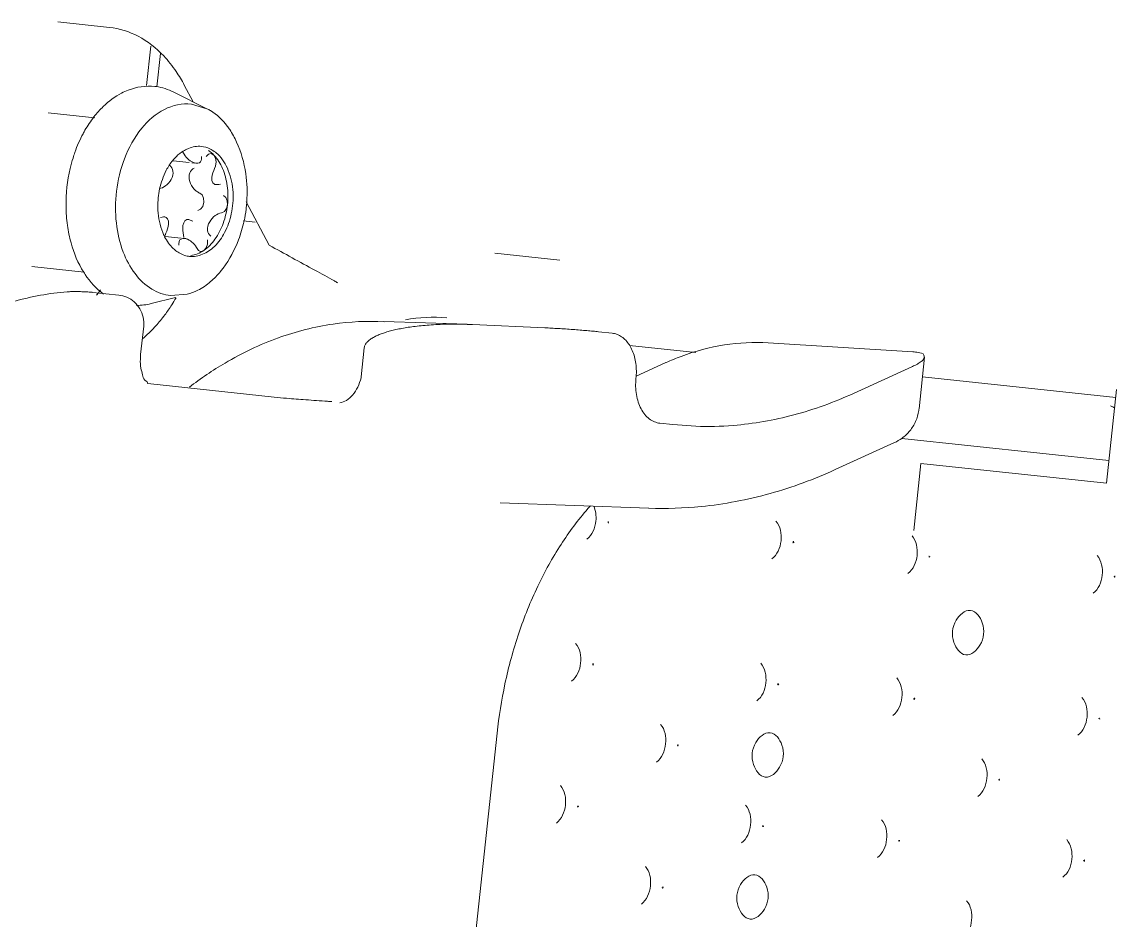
# Model space of a CAD drawing. Header units: millimetres. Extents: x 8265 to 78888, y 1905 to 34251.
# Drawn here: x 38899.163 to 38903.053, y 24322.338 to 24325.533 of the extents above; entities that cross this region are included whole.
import ezdxf

# ---------------------------------------------------------------- set-up
doc = ezdxf.new("R2010")
doc.units = ezdxf.units.MM
doc.layers.add('495_IMPIANTI_001-AM_0', color=6, linetype='Continuous', lineweight=0)

# ---------------------------------------------------------------- blocks, each defined once
blk = doc.blocks.new('gruppo elettrogeno')
at = {"layer": '495_IMPIANTI_001-AM_0'}
for p, q in [((74.6367, -326.6578), (74.6367, -325.6362)), ((73.991, -326.1748), (73.991, -326.1746)), ((73.9948, -326.1745), (73.9948, -326.1746)), ((72.5115, -326.4288), (72.5115, -326.4286)), ((73.1736, -326.4283), (73.1736, -326.4282)), ((73.1736, -326.4288), (73.1736, -326.4286)), ((73.1741, -326.4269), (73.1742, -326.4269)), ((73.177, -326.4302), (73.1769, -326.4303)), ((73.1771, -326.4297), (73.1771, -326.4298)), ((73.66, -326.4288), (73.66, -326.4286)), ((73.6623, -326.4312), (73.6622, -326.4312)), ((74.3221, -326.4288), (74.3221, -326.4286)), ((74.3244, -326.4312), (74.3243, -326.4312)), ((72.8425, -326.6828), (72.8425, -326.6826)), ((72.8448, -326.6852), (72.8448, -326.6852)), ((73.991, -326.6828), (73.991, -326.6826)), ((73.9942, -326.6809), (73.9942, -326.681)), ((73.9948, -326.6825), (73.9948, -326.6826)), ((72.5115, -326.9368), (72.5115, -326.9366)), ((72.5138, -326.9392), (72.5137, -326.9392)), ((73.1736, -326.9368), (73.1736, -326.9366)), ((73.1771, -326.9377), (73.1771, -326.9378)), ((73.66, -326.9368), (73.66, -326.9366)), ((74.3221, -326.9368), (74.3221, -326.9366)), ((74.3252, -326.9349), (74.3253, -326.935)), ((72.5115, -327.4448), (72.5115, -327.4446)), ((72.5149, -327.4462), (72.5148, -327.4463)), ((72.515, -327.4437), (72.5151, -327.4438)), ((73.1736, -327.4448), (73.1736, -327.4446)), ((73.66, -327.4448), (73.66, -327.4446)), ((73.6611, -327.4425), (73.6612, -327.4424)), ((74.3221, -327.4448), (74.3221, -327.4446)), ((74.7135, -327.4728), (74.1851, -327.5103)), ((74.1853, -327.5103), (74.1865, -327.5102)), ((73.2407, -327.7718), (73.2407, -327.5318)), ((73.3416, -327.8353), (73.5411, -327.7171)), ((72.5771, -327.7718), (73.2407, -327.7718)), ((72.5771, -328.1068), (72.5771, -327.7718)), ((75.5526, -327.7615), (76.0037, -327.7615)), ((74.051, -327.8179), (74.1321, -327.815)), ((74.1321, -327.815), (74.1789, -327.815)), ((73.3179, -327.8528), (72.5771, -327.8528)), ((75.2523, -327.8621), (75.2521, -327.8656)), ((75.2521, -327.8656), (75.2521, -327.9704)), ((76.0402, -327.8616), (76.0402, -327.9632)), ((73.2681, -328.1493), (73.2681, -327.9643)), ((74.18, -328.0317), (74.2806, -327.9721)), ((73.5056, -327.9936), (73.3075, -328.1109)), ((74.8971, -328.0919), (75.1931, -328.0698)), ((75.939, -328.0768), (76.022, -328.0457)), ((76.1402, -328.0632), (76.2325, -328.0632)), ((76.3234, -328.0555), (76.3232, -328.0556)), ((72.5771, -328.0788), (73.2681, -328.0788)), ((74.0788, -328.0788), (74.3152, -328.0788)), ((74.6216, -328.1089), (74.8782, -328.0932)), ((74.8782, -328.0932), (74.8975, -328.0918)), ((75.8983, -328.0921), (75.9558, -328.0813)), ((73.8261, -328.1402), (73.3111, -328.1633)), ((74.4304, -328.1154), (74.3813, -328.1154)), ((76.4588, -328.1318), (76.2715, -328.1318)), ((75.8672, -328.2492), (75.8754, -328.2517)), ((75.8754, -328.2517), (75.8837, -328.2609)), ((75.6269, -328.2967), (75.7248, -328.4417)), ((75.9316, -328.2887), (75.923, -328.2887)), ((75.9978, -328.2887), (75.9408, -328.2887)), ((74.5943, -328.3543), (74.8265, -328.3543)), ((75.6855, -328.3734), (75.7288, -328.3734)), ((75.8743, -328.4239), (75.8767, -328.4383)), ((75.8461, -328.5712), (75.8473, -328.5558)), ((75.9316, -328.5592), (75.923, -328.5592)), ((75.9985, -328.5592), (75.9408, -328.5592)), ((75.8672, -328.5987), (75.8565, -328.5944)), ((75.876, -328.5958), (75.8672, -328.5987)), ((75.8837, -328.5869), (75.876, -328.5958)), ((75.9682, -328.5936), (75.9623, -328.5869)), ((76.4588, -328.6818), (76.2915, -328.6818)), ((75.899, -328.7561), (76.022, -328.8022)), ((75.9558, -328.7666), (75.8991, -328.7561)), ((75.9502, -328.7753), (75.9879, -328.831)), ((76.0842, -328.815), (76.0842, -328.9339)), ((76.121, -328.9565), (76.121, -328.815)), ((76.2745, -329.0068), (76.4588, -329.0068))]:
    blk.add_line(p, q, dxfattribs=at)
for points in [[(73.9905, -326.1742), (73.9905, -326.1743), (73.9905, -326.1743)], [(73.9905, -326.1752), (73.9905, -326.1753), (73.9906, -326.1754)], [(73.9909, -326.1732), (73.9909, -326.1733), (73.9908, -326.1734)], [(73.9909, -326.1762), (73.9909, -326.1763)], [(73.9911, -326.1742), (73.9911, -326.1743)], [(73.9911, -326.1752), (73.9911, -326.1753), (73.9911, -326.1754)], [(73.9914, -326.1732), (73.9914, -326.1733), (73.9914, -326.1733)], [(73.9914, -326.1762), (73.9914, -326.1763), (73.9915, -326.1764)], [(73.9919, -326.1726), (73.9918, -326.1727), (73.9918, -326.1727)], [(73.9918, -326.1768), (73.9919, -326.1769), (73.992, -326.1769)], [(73.9926, -326.1722), (73.9926, -326.1723), (73.9925, -326.1723)], [(73.9926, -326.1772), (73.9926, -326.1773), (73.9927, -326.1773)], [(73.993, -326.1722), (73.9929, -326.1722), (73.9928, -326.1722)], [(73.9928, -326.173), (73.9929, -326.173)], [(73.9929, -326.1765), (73.9928, -326.1765)], [(73.9929, -326.1773), (73.993, -326.1773), (73.993, -326.1773)], [(73.9932, -326.1723), (73.9931, -326.1722), (73.993, -326.1722)], [(73.993, -326.1732), (73.9931, -326.1733), (73.9931, -326.1734)], [(73.9931, -326.1762), (73.993, -326.1763)], [(73.9931, -326.1773), (73.9932, -326.1772), (73.9933, -326.1772)], [(73.9934, -326.1742), (73.9934, -326.1743), (73.9934, -326.1743)], [(73.9934, -326.1752), (73.9934, -326.1753), (73.9934, -326.1754)], [(73.9939, -326.1726), (73.9939, -326.1726), (73.9938, -326.1725)], [(73.9939, -326.1769), (73.9939, -326.1769), (73.994, -326.1768)], [(73.9944, -326.1733), (73.9944, -326.1732), (73.9943, -326.1731)], [(73.9944, -326.1763), (73.9944, -326.1762), (73.9945, -326.1761)], [(73.9947, -326.1743), (73.9947, -326.1742), (73.9947, -326.1741)], [(73.9947, -326.1753), (73.9947, -326.1752)], [(72.5114, -326.4272), (72.5113, -326.4273)], [(72.5113, -326.4302), (72.5114, -326.4303), (72.5114, -326.4303)], [(72.5115, -326.4282), (72.5115, -326.4283)], [(72.5115, -326.4292), (72.5115, -326.4293), (72.5116, -326.4294)], [(72.5119, -326.4267), (72.5119, -326.4267), (72.5118, -326.4268)], [(72.5119, -326.4272), (72.5119, -326.4273), (72.5118, -326.4273)], [(72.5119, -326.4302), (72.5119, -326.4303), (72.512, -326.4304)], [(72.5119, -326.4308), (72.5119, -326.4308)], [(72.5129, -326.4263), (72.5129, -326.4263), (72.5128, -326.4263)], [(72.5129, -326.4312), (72.513, -326.4312), (72.513, -326.4312), (72.5131, -326.4313), (72.5132, -326.4313)], [(72.5136, -326.4263), (72.5136, -326.4262), (72.5135, -326.4262)], [(72.5135, -326.4272), (72.5135, -326.4273), (72.5136, -326.4274)], [(72.5135, -326.4302), (72.5135, -326.4303)], [(72.514, -326.4264), (72.5139, -326.4263), (72.5138, -326.4263)], [(72.5138, -326.4282), (72.5139, -326.4283), (72.5139, -326.4283), (72.5139, -326.4284), (72.5139, -326.4285)], [(72.5139, -326.4292), (72.5138, -326.4293), (72.5138, -326.4294)], [(72.5139, -326.4312), (72.514, -326.4311), (72.514, -326.4311)], [(72.5149, -326.4274), (72.5149, -326.4273), (72.5148, -326.4272), (72.5148, -326.4271)], [(72.5148, -326.4303), (72.5149, -326.4302), (72.5149, -326.4301), (72.515, -326.43)], [(72.5152, -326.4283), (72.5152, -326.4282), (72.5151, -326.4281)], [(72.5152, -326.4287), (72.5152, -326.4286)], [(72.5152, -326.4293), (72.5152, -326.4292)], [(73.1734, -326.4272), (73.1734, -326.4273)], [(73.1734, -326.4302), (73.1734, -326.4303), (73.1735, -326.4303)], [(73.1736, -326.4292), (73.1736, -326.4293), (73.1736, -326.4294)], [(73.1739, -326.4268), (73.1738, -326.4268), (73.1738, -326.4268)], [(73.174, -326.4272), (73.1739, -326.4273), (73.1739, -326.4273), (73.1738, -326.4274), (73.1738, -326.4275)], [(73.1738, -326.4301), (73.1739, -326.4302), (73.1739, -326.4302), (73.174, -326.4303), (73.174, -326.4304)], [(73.1738, -326.4307), (73.1739, -326.4307)], [(73.1749, -326.4263), (73.1749, -326.4263)], [(73.1749, -326.4312), (73.175, -326.4312), (73.175, -326.4312)], [(73.1751, -326.4312), (73.1752, -326.4313), (73.1753, -326.4313)], [(73.1757, -326.4263), (73.1756, -326.4262), (73.1756, -326.4262)], [(73.1756, -326.4272), (73.1756, -326.4273), (73.1756, -326.4274)], [(73.1756, -326.4302), (73.1756, -326.4303)], [(73.176, -326.4263), (73.1759, -326.4263), (73.1758, -326.4263)], [(73.1759, -326.4295), (73.1759, -326.4296), (73.1758, -326.4297)], [(73.1759, -326.4279), (73.1759, -326.428), (73.1759, -326.4281)], [(73.1759, -326.4282), (73.1759, -326.4283), (73.176, -326.4283)], [(73.1759, -326.4292), (73.1759, -326.4293), (73.1759, -326.4294)], [(73.1759, -326.4312), (73.176, -326.4312), (73.176, -326.4311)], [(73.177, -326.4273), (73.1769, -326.4272), (73.1769, -326.4271), (73.1768, -326.427)], [(73.1769, -326.4304), (73.1769, -326.4303)], [(73.1773, -326.4283), (73.1772, -326.4282), (73.1772, -326.4281)], [(73.1772, -326.4293), (73.1773, -326.4292)], [(73.1773, -326.4287), (73.1773, -326.4286)], [(73.6595, -326.4282), (73.6595, -326.4283), (73.6595, -326.4283)], [(73.6595, -326.4292), (73.6595, -326.4293), (73.6595, -326.4294)], [(73.6599, -326.4272), (73.6599, -326.4272), (73.6598, -326.4273), (73.6598, -326.4274)], [(73.6598, -326.4302), (73.6599, -326.4303), (73.6599, -326.4303)], [(73.66, -326.4282), (73.66, -326.4283)], [(73.66, -326.4292), (73.66, -326.4293), (73.6601, -326.4294)], [(73.6604, -326.4272), (73.6604, -326.4273), (73.6603, -326.4273)], [(73.6604, -326.4302), (73.6604, -326.4303), (73.6605, -326.4304)], [(73.6609, -326.4266), (73.6609, -326.4266), (73.6608, -326.4267)], [(73.6609, -326.4309), (73.6609, -326.4309), (73.661, -326.431)], [(73.6616, -326.4262), (73.6615, -326.4263), (73.6615, -326.4263)], [(73.6615, -326.4312), (73.6616, -326.4313), (73.6617, -326.4313)], [(73.6619, -326.4262), (73.6618, -326.4262), (73.6618, -326.4262)], [(73.6618, -326.427), (73.6619, -326.4271)], [(73.6619, -326.4304), (73.6618, -326.4305)], [(73.6618, -326.4313), (73.6619, -326.4313), (73.662, -326.4313)], [(73.6622, -326.4263), (73.6621, -326.4262), (73.662, -326.4262)], [(73.662, -326.4272), (73.662, -326.4273), (73.6621, -326.4274)], [(73.662, -326.4302), (73.662, -326.4303)], [(73.6621, -326.4313), (73.6622, -326.4312)], [(73.6624, -326.4292), (73.6624, -326.4293), (73.6623, -326.4294)], [(73.6624, -326.4282), (73.6624, -326.4283), (73.6624, -326.4283)], [(73.6629, -326.4267), (73.6629, -326.4266), (73.6628, -326.4266)], [(73.6629, -326.4309), (73.6629, -326.4308), (73.663, -326.4307)], [(73.6634, -326.4273), (73.6633, -326.4272), (73.6633, -326.4271)], [(73.6633, -326.4303), (73.6634, -326.4302), (73.6634, -326.4301)], [(73.6637, -326.4283), (73.6637, -326.4282), (73.6637, -326.4281)], [(73.6637, -326.4287), (73.6637, -326.4286)], [(73.6637, -326.4293), (73.6637, -326.4292)], [(74.3216, -326.4282), (74.3216, -326.4283), (74.3216, -326.4283)], [(74.3216, -326.4292), (74.3216, -326.4293), (74.3216, -326.4294)], [(74.3219, -326.4273), (74.3219, -326.4274), (74.3218, -326.4274)], [(74.3219, -326.4301), (74.3219, -326.4302)], [(74.3221, -326.4282), (74.3221, -326.4283)], [(74.3221, -326.4292), (74.3221, -326.4293), (74.3221, -326.4294)], [(74.3225, -326.4272), (74.3224, -326.4273), (74.3224, -326.4273)], [(74.3224, -326.4302), (74.3225, -326.4303), (74.3225, -326.4304)], [(74.323, -326.4266), (74.3229, -326.4267), (74.3228, -326.4267)], [(74.3228, -326.4308), (74.3229, -326.4308), (74.323, -326.4309)], [(74.3237, -326.4262), (74.3236, -326.4263), (74.3235, -326.4263)], [(74.3236, -326.4312), (74.3237, -326.4313), (74.3238, -326.4313)], [(74.3239, -326.4262), (74.3238, -326.4262), (74.3238, -326.4262)], [(74.3238, -326.4313), (74.3239, -326.4313), (74.324, -326.4313)], [(74.3239, -326.427), (74.3239, -326.427)], [(74.3239, -326.4305), (74.3239, -326.4305)], [(74.3242, -326.4263), (74.3242, -326.4262), (74.3241, -326.4262)], [(74.3241, -326.4272), (74.3241, -326.4273), (74.3241, -326.4274)], [(74.3241, -326.4302), (74.3241, -326.4303)], [(74.3242, -326.4313), (74.3242, -326.4312)], [(74.3244, -326.4282), (74.3244, -326.4283), (74.3245, -326.4283)], [(74.3244, -326.4292), (74.3244, -326.4293), (74.3244, -326.4294)], [(74.3249, -326.4266), (74.3248, -326.4265), (74.3248, -326.4265)], [(74.3248, -326.431), (74.3249, -326.4309), (74.325, -326.4309)], [(74.3255, -326.4273), (74.3254, -326.4272), (74.3254, -326.4271)], [(74.3254, -326.4303), (74.3255, -326.4302), (74.3255, -326.4301)], [(74.3258, -326.4283), (74.3257, -326.4282), (74.3257, -326.4281)], [(74.3258, -326.4287), (74.3258, -326.4286)], [(74.3258, -326.4293), (74.3258, -326.4292)], [(72.8424, -326.6812), (72.8424, -326.6813)], [(72.8424, -326.6842), (72.8424, -326.6843), (72.8425, -326.6843)], [(72.8426, -326.6822), (72.8426, -326.6823)], [(72.8426, -326.6832), (72.8426, -326.6833), (72.8426, -326.6834)], [(72.8429, -326.6807), (72.8429, -326.6808), (72.8428, -326.6808)], [(72.8429, -326.6812), (72.8429, -326.6813), (72.8428, -326.6813), (72.8428, -326.6814)], [(72.8428, -326.6842), (72.8429, -326.6842), (72.8429, -326.6843), (72.843, -326.6844)], [(72.8429, -326.6847), (72.8429, -326.6848)], [(72.8439, -326.6803), (72.8438, -326.6803), (72.8438, -326.6804)], [(72.8438, -326.6852), (72.8439, -326.6852)], [(72.8441, -326.6852), (72.8441, -326.6853), (72.8442, -326.6853)], [(72.8447, -326.6803), (72.8446, -326.6802), (72.8445, -326.6802)], [(72.8445, -326.6812), (72.8446, -326.6813), (72.8446, -326.6814)], [(72.8446, -326.6842), (72.8445, -326.6843)], [(72.8449, -326.6803), (72.8448, -326.6803), (72.8448, -326.6803)], [(72.8448, -326.6852), (72.8449, -326.6852), (72.845, -326.6851)], [(72.8449, -326.6821), (72.8449, -326.6822), (72.8449, -326.6823), (72.8449, -326.6823)], [(72.8449, -326.6832), (72.8449, -326.6833), (72.8449, -326.6834), (72.8449, -326.6835)], [(72.8459, -326.6813), (72.8459, -326.6812), (72.8458, -326.6811)], [(72.8459, -326.6843), (72.8459, -326.6842), (72.846, -326.6841)], [(72.8462, -326.6823), (72.8462, -326.6822), (72.8462, -326.6821)], [(72.8462, -326.6833), (72.8462, -326.6832)], [(72.8463, -326.6827), (72.8463, -326.6826)], [(73.9905, -326.6822), (73.9905, -326.6823), (73.9905, -326.6823)], [(73.9905, -326.6832), (73.9905, -326.6833), (73.9906, -326.6834)], [(73.9909, -326.6812), (73.9909, -326.6813), (73.9908, -326.6814)], [(73.9909, -326.6842), (73.9909, -326.6843)], [(73.9911, -326.6822), (73.9911, -326.6823)], [(73.9911, -326.6832), (73.9911, -326.6833), (73.9911, -326.6834)], [(73.9914, -326.6812), (73.9914, -326.6813), (73.9914, -326.6813)], [(73.9914, -326.6842), (73.9914, -326.6843), (73.9915, -326.6844)], [(73.9919, -326.6806), (73.9918, -326.6807), (73.9918, -326.6807)], [(73.9918, -326.6848), (73.9919, -326.6849), (73.992, -326.6849)], [(73.9926, -326.6802), (73.9926, -326.6803), (73.9925, -326.6803)], [(73.9926, -326.6852), (73.9926, -326.6853), (73.9927, -326.6853)], [(73.993, -326.6802), (73.9929, -326.6802), (73.9928, -326.6802)], [(73.9928, -326.681), (73.9929, -326.681)], [(73.9929, -326.6845), (73.9928, -326.6845)], [(73.9929, -326.6853), (73.993, -326.6853), (73.993, -326.6853)], [(73.9932, -326.6803), (73.9931, -326.6802), (73.993, -326.6802)], [(73.993, -326.6812), (73.9931, -326.6813), (73.9931, -326.6814)], [(73.9931, -326.6842), (73.993, -326.6843)], [(73.9931, -326.6853), (73.9932, -326.6852), (73.9933, -326.6852)], [(73.9934, -326.6822), (73.9934, -326.6823), (73.9934, -326.6823)], [(73.9934, -326.6832), (73.9934, -326.6833), (73.9934, -326.6834)], [(73.9939, -326.6806), (73.9939, -326.6806), (73.9938, -326.6805)], [(73.9939, -326.6849), (73.9939, -326.6849), (73.994, -326.6848)], [(73.9944, -326.6813), (73.9944, -326.6812)], [(73.9944, -326.6843), (73.9944, -326.6842), (73.9945, -326.6841)], [(73.9947, -326.6823), (73.9947, -326.6822), (73.9947, -326.6821)], [(73.9947, -326.6833), (73.9947, -326.6832)], [(72.5114, -326.9352), (72.5113, -326.9353)], [(72.5113, -326.9382), (72.5114, -326.9383), (72.5114, -326.9383)], [(72.5115, -326.9362), (72.5115, -326.9363)], [(72.5115, -326.9372), (72.5115, -326.9373), (72.5116, -326.9374)], [(72.5119, -326.9347), (72.5119, -326.9347), (72.5118, -326.9348)], [(72.5119, -326.9352), (72.5119, -326.9353), (72.5118, -326.9353)], [(72.5119, -326.9382), (72.5119, -326.9383), (72.512, -326.9384)], [(72.5119, -326.9388), (72.5119, -326.9388)], [(72.5129, -326.9343), (72.5129, -326.9343), (72.5128, -326.9343)], [(72.5129, -326.9392), (72.513, -326.9392)], [(72.513, -326.9392), (72.5131, -326.9393), (72.5132, -326.9393)], [(72.5136, -326.9343), (72.5136, -326.9342), (72.5135, -326.9342)], [(72.5135, -326.9352), (72.5135, -326.9353), (72.5136, -326.9354)], [(72.5135, -326.9382), (72.5135, -326.9383)], [(72.514, -326.9344), (72.5139, -326.9343), (72.5138, -326.9343)], [(72.5138, -326.9362), (72.5139, -326.9363), (72.5139, -326.9363), (72.5139, -326.9364), (72.5139, -326.9365)], [(72.5139, -326.9372), (72.5138, -326.9373), (72.5138, -326.9374)], [(72.5139, -326.9392), (72.514, -326.9391), (72.514, -326.9391)], [(72.5149, -326.9354), (72.5149, -326.9353), (72.5148, -326.9352), (72.5148, -326.9351)], [(72.5148, -326.9383), (72.5149, -326.9382), (72.5149, -326.9381), (72.515, -326.938)], [(72.5152, -326.9363), (72.5152, -326.9362), (72.5151, -326.9361)], [(72.5152, -326.9367), (72.5152, -326.9366)], [(72.5152, -326.9373), (72.5152, -326.9372)], [(73.1734, -326.9352), (73.1734, -326.9353)], [(73.1734, -326.9382), (73.1734, -326.9383), (73.1735, -326.9383)], [(73.1736, -326.9362), (73.1736, -326.9363)], [(73.1736, -326.9372), (73.1736, -326.9373), (73.1736, -326.9374)], [(73.1739, -326.9348), (73.1738, -326.9348), (73.1738, -326.9348)], [(73.174, -326.9352), (73.1739, -326.9353), (73.1739, -326.9353), (73.1738, -326.9354), (73.1738, -326.9355)], [(73.1738, -326.9381), (73.1739, -326.9382), (73.1739, -326.9382), (73.174, -326.9383), (73.174, -326.9384)], [(73.1738, -326.9387), (73.1739, -326.9387)], [(73.1749, -326.9343), (73.1749, -326.9343), (73.1748, -326.9344)], [(73.1749, -326.9392), (73.175, -326.9392), (73.175, -326.9392)], [(73.1751, -326.9392), (73.1752, -326.9393), (73.1753, -326.9393)], [(73.1757, -326.9343), (73.1756, -326.9342), (73.1756, -326.9342)], [(73.1756, -326.9352), (73.1756, -326.9353), (73.1756, -326.9354)], [(73.1756, -326.9382), (73.1756, -326.9383)], [(73.176, -326.9343), (73.1759, -326.9343), (73.1758, -326.9343)], [(73.1759, -326.9375), (73.1759, -326.9376), (73.1758, -326.9377)], [(73.1759, -326.9359), (73.1759, -326.936), (73.1759, -326.9361)], [(73.1759, -326.9362), (73.1759, -326.9363), (73.176, -326.9363)], [(73.1759, -326.9372), (73.1759, -326.9373), (73.1759, -326.9374)], [(73.1759, -326.9392), (73.176, -326.9392), (73.176, -326.9391)], [(73.177, -326.9353), (73.1769, -326.9352), (73.1769, -326.9351), (73.1768, -326.935)], [(73.1769, -326.9384), (73.1769, -326.9383), (73.177, -326.9382)], [(73.1773, -326.9363), (73.1772, -326.9362), (73.1772, -326.9361)], [(73.1772, -326.9373), (73.1773, -326.9372)], [(73.1773, -326.9367), (73.1773, -326.9366)], [(73.6595, -326.9362), (73.6595, -326.9363), (73.6595, -326.9363)], [(73.6595, -326.9372), (73.6595, -326.9373), (73.6595, -326.9374)], [(73.6599, -326.9352), (73.6599, -326.9352), (73.6598, -326.9353), (73.6598, -326.9354)], [(73.6598, -326.9382), (73.6599, -326.9383), (73.6599, -326.9383)], [(73.66, -326.9362), (73.66, -326.9363)], [(73.66, -326.9372), (73.66, -326.9373), (73.6601, -326.9374)], [(73.6604, -326.9352), (73.6604, -326.9353), (73.6603, -326.9353)], [(73.6604, -326.9382), (73.6604, -326.9383), (73.6605, -326.9384)], [(73.6609, -326.9346), (73.6609, -326.9346), (73.6608, -326.9347)], [(73.6609, -326.9389), (73.6609, -326.9389), (73.661, -326.939)], [(73.6616, -326.9342), (73.6615, -326.9343), (73.6615, -326.9343)], [(73.6615, -326.9392), (73.6616, -326.9393), (73.6617, -326.9393)], [(73.6619, -326.9342), (73.6618, -326.9342), (73.6618, -326.9342)], [(73.6618, -326.935), (73.6619, -326.9351)], [(73.6619, -326.9384), (73.6618, -326.9385)], [(73.6618, -326.9393), (73.6619, -326.9393), (73.662, -326.9393)], [(73.6622, -326.9343), (73.6621, -326.9342), (73.662, -326.9342)], [(73.662, -326.9352), (73.662, -326.9353), (73.6621, -326.9354)], [(73.662, -326.9382), (73.662, -326.9383)], [(73.6621, -326.9393), (73.6622, -326.9392), (73.6622, -326.9392)], [(73.6624, -326.9372), (73.6624, -326.9373), (73.6623, -326.9374)], [(73.6624, -326.9362), (73.6624, -326.9363), (73.6624, -326.9363)], [(73.6629, -326.9347), (73.6629, -326.9346), (73.6628, -326.9346)], [(73.6629, -326.9389), (73.6629, -326.9388), (73.663, -326.9387)], [(73.6634, -326.9353), (73.6633, -326.9352), (73.6633, -326.9351)], [(73.6633, -326.9383), (73.6634, -326.9382), (73.6634, -326.9381)], [(73.6637, -326.9363), (73.6637, -326.9362), (73.6637, -326.9361)], [(73.6637, -326.9367), (73.6637, -326.9366)], [(73.6637, -326.9373), (73.6637, -326.9372)], [(74.3216, -326.9362), (74.3216, -326.9363), (74.3216, -326.9363)], [(74.3216, -326.9372), (74.3216, -326.9373), (74.3216, -326.9374)], [(74.3219, -326.9353), (74.3219, -326.9354), (74.3218, -326.9354)], [(74.3219, -326.9381), (74.3219, -326.9382)], [(74.3221, -326.9362), (74.3221, -326.9363)], [(74.3221, -326.9372), (74.3221, -326.9373), (74.3221, -326.9374)], [(74.3225, -326.9352), (74.3224, -326.9353), (74.3224, -326.9353)], [(74.3224, -326.9382), (74.3225, -326.9383), (74.3225, -326.9384)], [(74.323, -326.9346), (74.3229, -326.9347), (74.3228, -326.9347)], [(74.3228, -326.9388), (74.3229, -326.9388), (74.323, -326.9389)], [(74.3237, -326.9342), (74.3236, -326.9343), (74.3235, -326.9343)], [(74.3236, -326.9392), (74.3237, -326.9393), (74.3238, -326.9393)], [(74.3239, -326.9342), (74.3238, -326.9342), (74.3238, -326.9342)], [(74.3238, -326.9393), (74.3239, -326.9393), (74.324, -326.9393)], [(74.3239, -326.935), (74.3239, -326.935)], [(74.3239, -326.9385), (74.3239, -326.9385)], [(74.3242, -326.9343), (74.3242, -326.9342), (74.3241, -326.9342)], [(74.3241, -326.9352), (74.3241, -326.9353), (74.3241, -326.9354)], [(74.3241, -326.9382), (74.3241, -326.9383)], [(74.3242, -326.9393), (74.3242, -326.9392), (74.3243, -326.9392)], [(74.3244, -326.9362), (74.3244, -326.9363), (74.3245, -326.9363)], [(74.3244, -326.9372), (74.3244, -326.9373), (74.3244, -326.9374)], [(74.3249, -326.9346), (74.3248, -326.9345), (74.3248, -326.9345)], [(74.3248, -326.939), (74.3249, -326.9389), (74.325, -326.9389)], [(74.3255, -326.9353), (74.3254, -326.9352)], [(74.3254, -326.9383), (74.3255, -326.9382), (74.3255, -326.9381)], [(74.3258, -326.9363), (74.3257, -326.9362), (74.3257, -326.9361)], [(74.3258, -326.9367), (74.3258, -326.9366)], [(74.3258, -326.9373), (74.3258, -326.9372)], [(72.5114, -327.4432), (72.5113, -327.4433)], [(72.5113, -327.4462), (72.5114, -327.4463), (72.5114, -327.4463)], [(72.5115, -327.4442), (72.5115, -327.4443)], [(72.5115, -327.4452), (72.5115, -327.4453), (72.5116, -327.4454)], [(72.5119, -327.4427), (72.5119, -327.4427), (72.5118, -327.4428)], [(72.5119, -327.4432), (72.5119, -327.4433), (72.5118, -327.4433)], [(72.5119, -327.4462), (72.5119, -327.4463), (72.512, -327.4464)], [(72.5119, -327.4468), (72.5119, -327.4468)], [(72.5129, -327.4423), (72.5129, -327.4423), (72.5128, -327.4423)], [(72.5129, -327.4472), (72.513, -327.4472), (72.513, -327.4472), (72.5131, -327.4473), (72.5132, -327.4473)], [(72.5136, -327.4423), (72.5136, -327.4422), (72.5135, -327.4422)], [(72.5135, -327.4432), (72.5135, -327.4433), (72.5136, -327.4434)], [(72.5135, -327.4462), (72.5135, -327.4463)], [(72.514, -327.4424), (72.5139, -327.4423), (72.5138, -327.4423)], [(72.5138, -327.4442), (72.5139, -327.4443), (72.5139, -327.4443), (72.5139, -327.4444), (72.5139, -327.4445)], [(72.5139, -327.4452), (72.5138, -327.4453), (72.5138, -327.4454)], [(72.5139, -327.4472), (72.514, -327.4471), (72.514, -327.4471)], [(72.5149, -327.4434), (72.5149, -327.4433), (72.5148, -327.4432), (72.5148, -327.4431)], [(72.5149, -327.4462), (72.5149, -327.4461), (72.515, -327.446)], [(72.5152, -327.4443), (72.5152, -327.4442)], [(72.5152, -327.4447), (72.5152, -327.4446)], [(72.5152, -327.4453), (72.5152, -327.4452)], [(73.1734, -327.4432), (73.1734, -327.4433)], [(73.1734, -327.4462), (73.1734, -327.4463), (73.1735, -327.4463)], [(73.1736, -327.4442), (73.1736, -327.4443)], [(73.1736, -327.4452), (73.1736, -327.4453), (73.1736, -327.4454)], [(73.1739, -327.4428), (73.1738, -327.4428), (73.1738, -327.4428)], [(73.174, -327.4432), (73.1739, -327.4433), (73.1739, -327.4433), (73.1738, -327.4434), (73.1738, -327.4435)], [(73.1738, -327.4461), (73.1739, -327.4462), (73.1739, -327.4462), (73.174, -327.4463), (73.174, -327.4464)], [(73.1738, -327.4467), (73.1739, -327.4467)], [(73.1749, -327.4423), (73.1749, -327.4423), (73.1748, -327.4424)], [(73.1749, -327.4472), (73.175, -327.4472), (73.175, -327.4472)], [(73.1751, -327.4472), (73.1752, -327.4473), (73.1753, -327.4473)], [(73.1757, -327.4423), (73.1756, -327.4422), (73.1756, -327.4422)], [(73.1756, -327.4432), (73.1756, -327.4433), (73.1756, -327.4434)], [(73.1756, -327.4462), (73.1756, -327.4463)], [(73.176, -327.4423), (73.1759, -327.4423), (73.1758, -327.4423)], [(73.1759, -327.4455), (73.1759, -327.4456), (73.1758, -327.4457)], [(73.1759, -327.4439), (73.1759, -327.444), (73.1759, -327.4441)], [(73.1759, -327.4442), (73.1759, -327.4443), (73.176, -327.4443)], [(73.1759, -327.4452), (73.1759, -327.4453), (73.1759, -327.4454)], [(73.1759, -327.4472), (73.176, -327.4472), (73.176, -327.4471)], [(73.177, -327.4433), (73.1769, -327.4432), (73.1769, -327.4431), (73.1768, -327.443)], [(73.1769, -327.4464), (73.1769, -327.4463), (73.177, -327.4462), (73.177, -327.4461)], [(73.1773, -327.4443), (73.1772, -327.4442), (73.1772, -327.4441)], [(73.1772, -327.4453), (73.1773, -327.4452)], [(73.1773, -327.4447), (73.1773, -327.4446)], [(73.6595, -327.4442), (73.6595, -327.4443), (73.6595, -327.4443)], [(73.6595, -327.4452), (73.6595, -327.4453), (73.6595, -327.4454)], [(73.6599, -327.4432), (73.6599, -327.4432), (73.6598, -327.4433), (73.6598, -327.4434)], [(73.6598, -327.4462), (73.6599, -327.4463), (73.6599, -327.4463)], [(73.66, -327.4442), (73.66, -327.4443)], [(73.66, -327.4452), (73.66, -327.4453), (73.6601, -327.4454)], [(73.6604, -327.4432), (73.6604, -327.4433), (73.6603, -327.4433)], [(73.6604, -327.4462), (73.6604, -327.4463), (73.6605, -327.4464)], [(73.6609, -327.4426), (73.6609, -327.4426), (73.6608, -327.4427)], [(73.6609, -327.4469), (73.6609, -327.4469), (73.661, -327.447)], [(73.6616, -327.4422), (73.6615, -327.4423)], [(73.6615, -327.4472), (73.6616, -327.4473), (73.6617, -327.4473)], [(73.6619, -327.4422), (73.6618, -327.4422), (73.6618, -327.4422)], [(73.6618, -327.443), (73.6619, -327.4431)], [(73.6619, -327.4464), (73.6618, -327.4465)], [(73.6618, -327.4473), (73.6619, -327.4473), (73.662, -327.4473)], [(73.6622, -327.4423), (73.6621, -327.4422), (73.662, -327.4422)], [(73.662, -327.4432), (73.662, -327.4433), (73.6621, -327.4434)], [(73.662, -327.4462), (73.662, -327.4463)], [(73.6621, -327.4473), (73.6622, -327.4472), (73.6622, -327.4472)], [(73.6624, -327.4452), (73.6624, -327.4453), (73.6623, -327.4454)], [(73.6624, -327.4442), (73.6624, -327.4443), (73.6624, -327.4443)], [(73.6629, -327.4427), (73.6629, -327.4426), (73.6628, -327.4426)], [(73.6629, -327.4469), (73.6629, -327.4468), (73.663, -327.4467)], [(73.6634, -327.4433), (73.6633, -327.4432), (73.6633, -327.4431)], [(73.6633, -327.4463), (73.6634, -327.4462), (73.6634, -327.4461)], [(73.6637, -327.4443), (73.6637, -327.4442), (73.6637, -327.4441)], [(73.6637, -327.4447), (73.6637, -327.4446)], [(73.6637, -327.4453), (73.6637, -327.4452)], [(74.3216, -327.4442), (74.3216, -327.4443), (74.3216, -327.4443)], [(74.3216, -327.4452), (74.3216, -327.4453), (74.3216, -327.4454)], [(74.3219, -327.4433), (74.3219, -327.4434), (74.3218, -327.4434)], [(74.3219, -327.4461), (74.3219, -327.4462)], [(74.3221, -327.4442), (74.3221, -327.4443)], [(74.3221, -327.4452), (74.3221, -327.4453), (74.3221, -327.4454)], [(74.3225, -327.4432), (74.3224, -327.4433), (74.3224, -327.4433)], [(74.3224, -327.4462), (74.3225, -327.4463), (74.3225, -327.4464)], [(74.323, -327.4426), (74.3229, -327.4427), (74.3228, -327.4427)], [(74.3228, -327.4468), (74.3229, -327.4468), (74.323, -327.4469)], [(74.3237, -327.4422), (74.3236, -327.4423), (74.3235, -327.4423)], [(74.3236, -327.4472), (74.3237, -327.4473), (74.3238, -327.4473)], [(74.3239, -327.4422), (74.3238, -327.4422), (74.3238, -327.4422)], [(74.3238, -327.4473), (74.3239, -327.4473), (74.324, -327.4473)], [(74.3239, -327.443), (74.3239, -327.443)], [(74.3239, -327.4465), (74.3239, -327.4465)], [(74.3242, -327.4423), (74.3242, -327.4422), (74.3241, -327.4422)], [(74.3241, -327.4432), (74.3241, -327.4433), (74.3241, -327.4434)], [(74.3241, -327.4462), (74.3241, -327.4463)], [(74.3242, -327.4473), (74.3242, -327.4472), (74.3243, -327.4472)], [(74.3244, -327.4442), (74.3244, -327.4443), (74.3245, -327.4443)], [(74.3244, -327.4452), (74.3244, -327.4453), (74.3244, -327.4454)], [(74.3249, -327.4426), (74.3248, -327.4425), (74.3248, -327.4425)], [(74.3248, -327.447), (74.3249, -327.4469), (74.325, -327.4469)], [(74.3255, -327.4433), (74.3254, -327.4432), (74.3254, -327.4431)], [(74.3254, -327.4463), (74.3255, -327.4462), (74.3255, -327.4461)], [(74.3258, -327.4443), (74.3257, -327.4442), (74.3257, -327.4441)], [(74.3258, -327.4447), (74.3258, -327.4446)], [(74.3258, -327.4453), (74.3258, -327.4452)], [(75.8473, -328.2921), (75.846, -328.2774), (75.8493, -328.2636), (75.8565, -328.2535)], [(75.8565, -328.2535), (75.8659, -328.2493), (75.8672, -328.2492)], [(75.79, -328.4239), (75.7923, -328.4099), (75.7984, -328.3989), (75.808, -328.3928)], [(75.8923, -328.3928), (75.8833, -328.3983), (75.8769, -328.409), (75.8743, -328.4239)], [(75.808, -328.4551), (75.7988, -328.4494), (75.7924, -328.4383), (75.79, -328.4239)], [(75.8767, -328.4383), (75.8831, -328.4494), (75.8923, -328.4551)], [(75.8565, -328.5944), (75.8494, -328.5845), (75.8461, -328.5712)]]:
    blk.add_lwpolyline(points, dxfattribs=at)
for points, start_tangent, end_tangent in [([(72.9137, -326.2421), (72.8884, -326.1748), (72.9137, -326.1074)], (-0.729237, 0.684261), (0.729237, 0.684261)), ([(73.672, -326.2542), (73.6256, -326.2146), (73.6254, -326.1355), (73.672, -326.0954)], (-1, 0), (1, 0)), ([(73.672, -326.0954), (73.7184, -326.1349), (73.7186, -326.214), (73.672, -326.2542)], (1, 0), (-1, 0)), ([(74.0622, -326.2421), (74.0369, -326.1748), (74.0622, -326.1074)], (-0.729237, 0.684261), (0.729237, 0.684261)), ([(76.3232, -328.0556), (76.5081, -328.0015), (76.6986, -327.9009), (76.8754, -327.7583), (77.0328, -327.5779), (77.1669, -327.3646), (77.2743, -327.1241), (77.3523, -326.8626), (77.3992, -326.5872), (77.4137, -326.321)], (0.983227, 0.182385), (0, 1)), ([(72.5826, -326.4961), (72.5574, -326.4288), (72.5826, -326.3614)], (-0.729237, 0.684261), (0.729237, 0.684261)), ([(73.2447, -326.4961), (73.2195, -326.4288), (73.2447, -326.3614)], (-0.729237, 0.684261), (0.729237, 0.684261)), ([(73.7311, -326.4961), (73.7059, -326.4288), (73.7311, -326.3614)], (-0.729237, 0.684261), (0.729237, 0.684261)), ([(74.3932, -326.4961), (74.368, -326.4288), (74.3932, -326.3614)], (-0.729237, 0.684261), (0.729237, 0.684261)), ([(72.9137, -326.7501), (72.8884, -326.6828), (72.9137, -326.6154)], (-0.729237, 0.684261), (0.729237, 0.684261)), ([(73.672, -326.7622), (73.6256, -326.7226), (73.6254, -326.6435), (73.672, -326.6034)], (-1, 0), (1, 0)), ([(73.672, -326.6034), (73.7184, -326.6429), (73.7186, -326.722), (73.672, -326.7622)], (1, 0), (-1, 0)), ([(74.0622, -326.7501), (74.0369, -326.6828), (74.0622, -326.6154)], (-0.729237, 0.684261), (0.729237, 0.684261)), ([(74.6367, -326.6578), (74.6277, -326.8343), (74.5979, -327.0191), (74.5488, -327.1921), (74.4823, -327.3488), (74.4006, -327.4857), (74.3932, -327.4961)], (-0.000008, -1), (-0.584861, -0.811133)), ([(72.5826, -327.0041), (72.5574, -326.9368), (72.5826, -326.8694)], (-0.729237, 0.684261), (0.729237, 0.684261)), ([(73.2447, -327.0041), (73.2195, -326.9368), (73.2447, -326.8694)], (-0.729237, 0.684261), (0.729237, 0.684261)), ([(73.7311, -327.0041), (73.7059, -326.9368), (73.7311, -326.8694)], (-0.729237, 0.684261), (0.729237, 0.684261)), ([(74.3932, -327.0041), (74.368, -326.9368), (74.3932, -326.8694)], (-0.729237, 0.684261), (0.729237, 0.684261)), ([(73.0099, -327.2702), (72.9635, -327.2306), (72.9633, -327.1515), (73.0099, -327.1114)], (-1, 0), (1, 0)), ([(73.0099, -327.1114), (73.0563, -327.1509), (73.0565, -327.23), (73.0099, -327.2702)], (1, 0), (-1, 0)), ([(72.5826, -327.5121), (72.5574, -327.4448), (72.5826, -327.3774)], (-0.729237, 0.684261), (0.729237, 0.684261)), ([(73.2447, -327.5121), (73.2195, -327.4448), (73.2447, -327.3774)], (-0.729237, 0.684261), (0.729237, 0.684261)), ([(73.7311, -327.5121), (73.7059, -327.4448), (73.7311, -327.3774)], (-0.729237, 0.684261), (0.729237, 0.684261)), ([(74.3814, -327.4971), (74.368, -327.4448), (74.3932, -327.3774)], (-0.506301, 0.862357), (0.729237, 0.684261)), ([(74.1851, -327.5103), (74.0017, -327.5359), (73.7619, -327.6083), (73.5411, -327.7171)], (-0.997461, -0.071222), (-0.86051, -0.509434)), ([(74.1866, -327.5102), (74.1851, -327.5103)], (-0.997538, -0.070135), (-0.997461, -0.071222)), ([(75.1921, -328.0697), (75.3715, -328.042), (75.5598, -327.9727), (75.7386, -327.8634), (75.8557, -327.7644)], (0.998498, 0.054792), (0.723496, 0.690328)), ([(75.2523, -327.8622), (75.2606, -327.8281), (75.2757, -327.7985), (75.2956, -327.777), (75.318, -327.7661)], (0.126163, 0.99201), (0.976078, 0.217422)), ([(75.346, -327.7675), (75.3474, -327.7674)], (0.999317, 0.036953), (0.999313, 0.037063)), ([(75.3474, -327.7674), (75.362, -327.7669), (75.4396, -327.7639), (75.5075, -327.762), (75.5526, -327.7615)], (0.999313, 0.037063), (1, -0.000082)), ([(76.0055, -327.7619), (76.0155, -327.7725), (76.0257, -327.7899), (76.0342, -327.814), (76.0394, -327.8437), (76.0402, -327.8616)], (-0.729258, -0.684239), (0.00297, -0.999996)), ([(76.0055, -327.7619), (76.0053, -327.7621)], (-0.729258, -0.684239), (-0.415548, -0.909571)), ([(73.3418, -327.8352), (73.3174, -327.8531), (73.2922, -327.8827), (73.2753, -327.9184), (73.2682, -327.958), (73.2681, -327.9643)], (-0.860764, -0.509004), (0.000374, -1)), ([(73.5056, -327.9936), (73.7088, -327.8949), (73.9187, -327.835), (74.051, -327.8179)], (0.860487, 0.509473), (0.997459, 0.07124)), ([(74.1789, -327.815), (74.1987, -327.8178), (74.2177, -327.8263), (74.2352, -327.8402), (74.2505, -327.8588), (74.2631, -327.8815), (74.2725, -327.9074), (74.2782, -327.9355), (74.2801, -327.9639)], (1, 0), (0, -1)), ([(76.015, -327.9459), (75.9973, -327.969)], (-0.629838, -0.776726), (-0.584821, -0.811163)), ([(76.0325, -327.9255), (76.015, -327.9459)], (-0.671922, -0.740622), (-0.629838, -0.776726)), ([(76.0391, -327.9183), (76.0325, -327.9255)], (-0.687334, -0.726342), (-0.671922, -0.740622)), ([(74.2801, -327.9639), (74.2817, -327.9914), (74.2862, -328.0167), (74.2936, -328.0404), (74.3038, -328.0618), (74.3162, -328.0803), (74.3307, -328.0953), (74.3467, -328.1063), (74.3637, -328.1131), (74.3813, -328.1154)], (-0.003701, -0.999993), (1, 0)), ([(74.8975, -328.0919), (74.9196, -328.09), (74.9575, -328.0861), (74.9922, -328.0814), (75.0241, -328.0763), (75.0532, -328.0709), (75.08, -328.0651), (75.1044, -328.059), (75.1268, -328.0527), (75.1472, -328.0462), (75.1658, -328.0396), (75.1827, -328.0327), (75.1979, -328.0256), (75.2116, -328.0182), (75.2237, -328.0104), (75.235, -328.0014), (75.2441, -327.9915), (75.25, -327.9811), (75.2521, -327.9704)], (0.997203, 0.074742), (0, 1)), ([(75.9973, -327.969), (75.9699, -328.0108)], (-0.584821, -0.811163), (-0.510127, -0.860099)), ([(76.1402, -328.0632), (76.1104, -328.0587), (76.083, -328.0453), (76.0603, -328.0234), (76.0452, -327.9943), (76.0402, -327.9632)], (-1, 0), (0.000035, 1)), ([(75.9699, -328.0108), (75.9493, -328.0485)], (-0.510127, -0.860099), (-0.449361, -0.89335)), ([(72.576, -328.0405), (72.5918, -328.047)], (0.915865, -0.401485), (0.929802, -0.368061)), ([(74.1799, -328.0317), (74.1289, -328.0596), (73.98, -328.1165), (73.8261, -328.1402)], (-0.860455, -0.509526), (-0.998998, -0.044756)), ([(75.9493, -328.0485), (75.9365, -328.0756)], (-0.449361, -0.89335), (-0.408527, -0.912746)), ([(76.0227, -328.0455), (76.0733, -328.0338)], (0.938668, 0.344823), (0.99514, 0.098471)), ([(76.1943, -328.0614), (76.2671, -328.1241), (76.2726, -328.1309)], (0.866612, -0.498983), (0.618313, -0.785932)), ([(76.215, -328.0607), (76.2062, -328.0748)], (-0.543653, -0.83931), (-0.514155, -0.857697)), ([(76.2192, -328.0543), (76.215, -328.0607)], (-0.557347, -0.830279), (-0.543653, -0.83931)), ([(76.2322, -328.0632), (76.2457, -328.063), (76.2663, -328.062), (76.2872, -328.0604), (76.3085, -328.0579), (76.3234, -328.0556)], (0.999999, -0.001237), (0.983054, 0.183315)), ([(74.6216, -328.1089), (74.5984, -328.1102), (74.5735, -328.1114), (74.5476, -328.1126), (74.5215, -328.1135), (74.496, -328.1143), (74.4718, -328.1149), (74.4497, -328.1152), (74.4304, -328.1154)], (-0.998133, -0.061081), (-1, 0)), ([(75.1171, -328.0842), (74.9721, -328.1068)], (-0.954721, -0.297503), (-1, 0)), ([(75.8204, -328.1458), (75.8628, -328.1102), (75.8984, -328.0923)], (0.682687, 0.730711), (0.935387, 0.353626)), ([(75.9558, -328.0813), (76.0258, -328.0973)], (1, 0), (0.906496, -0.422215)), ([(76.0258, -328.0973), (76.0907, -328.1455)], (0.906496, -0.422215), (0.685637, -0.727944)), ([(73.3075, -328.1109), (73.2909, -328.1216), (73.2785, -328.1318), (73.2707, -328.1412), (73.2691, -328.1493)], (-0.860487, -0.509473), (0.019745, -0.999805)), ([(75.7814, -328.1986), (75.7894, -328.1858), (75.8204, -328.1458)], (0.507713, 0.861527), (0.682687, 0.730711)), ([(76.0907, -328.1455), (76.1405, -328.2174), (76.1759, -328.3176), (76.1872, -328.43), (76.1715, -328.5481), (76.1222, -328.6621), (76.0488, -328.7377)], (0.685637, -0.727944), (-0.842918, -0.538041)), ([(76.2726, -328.1309), (76.3285, -328.2302)], (0.618313, -0.785932), (0.367049, -0.930202)), ([(73.2691, -328.1493), (73.2708, -328.1558), (73.2926, -328.1631), (73.3111, -328.1633)], (0.019745, -0.999805), (0.998998, 0.044756)), ([(75.3702, -328.1895), (75.3832, -328.1949)], (0.922713, -0.385487), (0.922727, -0.385455)), ([(75.3832, -328.1949), (75.4558, -328.2253), (75.5413, -328.261), (75.6269, -328.2967)], (0.922727, -0.385455), (0.922928, -0.384973)), ([(75.7377, -328.3047), (75.7814, -328.1986)], (0.25444, 0.967089), (0.50794, 0.861392)), ([(75.8595, -328.2394), (75.8196, -328.2722)], (-0.879471, -0.475952), (-0.647627, -0.761957)), ([(75.8565, -328.2535), (75.8212, -328.2974)], (-0.760216, -0.64967), (-0.494013, -0.869454)), ([(75.8776, -328.2391), (75.8565, -328.2535)], (-0.884108, -0.467282), (-0.760216, -0.64967)), ([(75.9043, -328.2271), (75.8595, -328.2394)], (-1, 0), (-0.879471, -0.475952)), ([(75.9, -328.2303), (75.8776, -328.2391)], (-0.965348, -0.260965), (-0.884108, -0.467282)), ([(75.8837, -328.2609), (75.9028, -328.2795)], (0.479194, -0.877709), (0.845531, -0.533927)), ([(75.9218, -328.2289), (75.9043, -328.2271)], (-0.979326, 0.202287), (-1, 0)), ([(75.9424, -328.2356), (75.9218, -328.2289)], (-0.914895, 0.403692), (-0.979326, 0.202287)), ([(75.9509, -328.2398), (75.9424, -328.2356)], (-0.878414, 0.477901), (-0.914895, 0.403692)), ([(75.947, -328.2702), (75.9464, -328.2633)], (-0.00607, 0.999982), (-0.147195, 0.989107)), ([(75.965, -328.2488), (75.9509, -328.2398)], (-0.803293, 0.595584), (-0.878414, 0.477901)), ([(76.0001, -328.2873), (75.965, -328.2488)], (-0.541009, 0.841017), (-0.803293, 0.595584)), ([(76.3285, -328.2302), (76.3479, -328.2907)], (0.367049, -0.930202), (0.242822, -0.970071)), ([(75.8196, -328.2722), (75.7894, -328.3249), (75.7729, -328.3936), (75.775, -328.4698), (75.8, -328.546)], (-0.647627, -0.761957), (0.46796, -0.88375)), ([(75.8212, -328.2974), (75.7981, -328.3566), (75.79, -328.4239)], (-0.494013, -0.869454), (0, -1)), ([(75.9028, -328.2795), (75.9231, -328.2882)], (0.845531, -0.533927), (0.977933, -0.208918)), ([(75.9231, -328.2882), (75.9446, -328.2816), (75.947, -328.2702)], (0.977933, -0.208918), (-0.00607, 0.999982)), ([(75.9316, -328.2921), (75.9391, -328.3245)], (0.251737, -0.967796), (0.143733, -0.989617)), ([(75.9987, -328.2921), (75.9912, -328.3245)], (-0.251737, -0.967796), (-0.143733, -0.989617)), ([(76.0086, -328.3019), (76.0001, -328.2873)], (-0.467959, 0.88375), (-0.541009, 0.841017)), ([(76.0336, -328.3781), (76.0086, -328.3019)], (-0.160994, 0.986955), (-0.46796, 0.88375)), ([(76.3479, -328.2907), (76.3601, -328.3575)], (0.242822, -0.970071), (0.11813, -0.992998)), ([(75.7251, -328.373), (75.7377, -328.3047)], (0.106463, 0.994317), (0.25444, 0.967089)), ([(75.8505, -328.3251), (75.8374, -328.3068)], (-0.251737, 0.967796), (-0.83004, 0.557704)), ([(75.8464, -328.3574), (75.8505, -328.3251)], (0.411925, 0.911218), (-0.251737, 0.967796)), ([(75.9391, -328.3245), (75.9282, -328.3563), (75.9122, -328.355)], (0.143733, -0.989617), (-0.961419, 0.275088)), ([(75.9912, -328.3245), (76.0021, -328.3563), (76.0216, -328.354)], (-0.143733, -0.989617), (0.946569, 0.322503)), ([(75.7225, -328.4153), (75.7251, -328.373)], (0.017957, 0.999839), (0.106463, 0.994317)), ([(75.808, -328.3928), (75.8294, -328.3809)], (0.973931, 0.226843), (0.739572, 0.673077)), ([(75.8294, -328.3809), (75.8464, -328.3574)], (0.739572, 0.673077), (0.411925, 0.911218)), ([(75.9122, -328.355), (75.9068, -328.3533)], (-0.961419, 0.275088), (-0.938516, 0.345235)), ([(76.0354, -328.3902), (76.0336, -328.3781)], (-0.118077, 0.993004), (-0.160994, 0.986955)), ([(76.3601, -328.3575), (76.3597, -328.4934)], (0.11813, -0.992998), (-0.123465, -0.992349)), ([(75.7228, -328.4418), (75.7224, -328.4221), (75.7225, -328.4153)], (-0.036873, 0.99932), (0.017957, 0.999839)), ([(76.0357, -328.4543), (76.0354, -328.3902)], (0.107285, 0.994228), (-0.118077, 0.993004)), ([(75.737, -328.5408), (75.7228, -328.4418)], (-0.249251, 0.968439), (-0.036873, 0.99932)), ([(75.79, -328.4239), (75.7981, -328.4913), (75.8212, -328.5505)], (0, -1), (0.494013, -0.869454)), ([(75.8923, -328.4551), (75.9042, -328.46)], (0.973931, -0.226843), (0.861158, -0.508337)), ([(76.0381, -328.4551), (76.0167, -328.467)], (-0.973931, -0.226843), (-0.739572, -0.673077)), ([(76.0193, -328.5229), (76.0357, -328.4543)], (0.358916, 0.93337), (0.107285, 0.994228)), ([(75.8332, -328.4916), (75.8226, -328.4946)], (-0.984564, -0.175027), (-0.938516, -0.345235)), ([(75.8408, -328.4911), (75.8332, -328.4916)], (-0.997818, 0.066018), (-0.984564, -0.175027)), ([(75.8548, -328.5234), (75.8439, -328.4915), (75.8408, -328.4911)], (0.143733, 0.989617), (-0.997818, 0.066018)), ([(75.9042, -328.46), (75.9137, -328.467)], (0.861158, -0.508337), (0.739572, -0.673077)), ([(75.9137, -328.467), (75.9348, -328.5228), (75.9217, -328.5411)], (0.739572, -0.673077), (-0.83004, -0.557704)), ([(76.0167, -328.467), (75.9955, -328.5228), (76.0087, -328.5411)], (-0.739572, -0.673077), (0.83004, -0.557704)), ([(76.3597, -328.4934), (76.3537, -328.531)], (-0.123465, -0.992349), (-0.192596, -0.981278)), ([(75.8473, -328.5558), (75.8548, -328.5234)], (0.251737, 0.967796), (0.143733, 0.989617)), ([(76.0004, -328.5604), (76.0193, -328.5229)], (0.548322, 0.836267), (0.358916, 0.93337)), ([(76.3537, -328.531), (76.3493, -328.5516)], (-0.192596, -0.981278), (-0.231864, -0.972748)), ([(75.7814, -328.6492), (75.737, -328.5408)], (-0.50794, 0.861392), (-0.249251, 0.968439)), ([(75.8, -328.546), (75.8436, -328.5991)], (0.46796, -0.88375), (0.803293, -0.595584)), ([(75.8212, -328.5505), (75.8565, -328.5944)], (0.494013, -0.869454), (0.760216, -0.64967)), ([(75.9015, -328.5663), (75.8997, -328.5846)], (-0.479194, -0.877709), (0.147195, -0.989107)), ([(75.9229, -328.5597), (75.9015, -328.5663)], (-0.977933, 0.208918), (-0.479194, -0.877709)), ([(75.9433, -328.5684), (75.9229, -328.5597)], (-0.845531, 0.533927), (-0.977933, 0.208918)), ([(75.9623, -328.5869), (75.9433, -328.5684)], (-0.479194, 0.877709), (-0.845531, 0.533927)), ([(75.9664, -328.5972), (75.989, -328.5757)], (0.79348, 0.608597), (0.647627, 0.761957)), ([(75.989, -328.5757), (76.0004, -328.5604)], (0.647627, 0.761957), (0.548322, 0.836267)), ([(76.3493, -328.5516), (76.3272, -328.6209), (76.3219, -328.6336)], (-0.231864, -0.972748), (-0.402084, -0.915603)), ([(75.8436, -328.5991), (75.8624, -328.6105)], (0.803293, -0.595584), (0.899281, -0.437372)), ([(75.8565, -328.5944), (75.8776, -328.6087)], (0.760216, -0.64967), (0.884108, -0.467282)), ([(75.8624, -328.6105), (75.8736, -328.6152)], (0.899281, -0.437372), (0.94201, -0.335585)), ([(75.9043, -328.6208), (75.9491, -328.6085)], (1, 0), (0.879471, 0.475952)), ([(75.9491, -328.6085), (75.9593, -328.6023)], (0.879471, 0.475952), (0.830782, 0.556599)), ([(75.9593, -328.6023), (75.9664, -328.5972)], (0.830782, 0.556599), (0.79348, 0.608597)), ([(75.8105, -328.6906), (75.7814, -328.6493)], (-0.642441, 0.766335), (-0.507619, 0.861582)), ([(75.8736, -328.6152), (75.9043, -328.6208)], (0.94201, -0.335585), (1, 0)), ([(76.3219, -328.6336), (76.2954, -328.6842)], (-0.402084, -0.915603), (-0.525991, -0.85049)), ([(75.8991, -328.7561), (75.8858, -328.7505), (75.8209, -328.7024), (75.8105, -328.6906)], (-0.93777, 0.347256), (-0.642441, 0.766335)), ([(76.2954, -328.6842), (76.2662, -328.7248), (76.2063, -328.7791)], (-0.525991, -0.85049), (-0.834817, -0.550528)), ([(76.0488, -328.7377), (75.9558, -328.7666)], (-0.842918, -0.538041), (-1, 0)), ([(76.0867, -328.815), (76.0228, -328.8024)], (-0.999639, 0.026871), (-0.938709, 0.34471)), ([(76.1842, -328.792), (76.0916, -328.815)], (-0.891226, -0.453559), (-1, 0)), ([(76.2063, -328.7791), (76.1842, -328.792)], (-0.834817, -0.550528), (-0.891226, -0.453559)), ([(75.9879, -328.831), (76.022, -328.8762)], (0.559809, -0.828622), (0.64699, -0.762499)), ([(76.0916, -328.815), (76.0867, -328.815)], (-1, 0), (-0.999639, 0.026871)), ([(76.022, -328.8762), (76.0718, -328.9264), (76.1696, -328.9863), (76.2745, -329.0068)], (0.64699, -0.762499), (1, 0))]:
    blk.add_spline(points, degree=3, dxfattribs=dict(at, start_tangent=start_tangent, end_tangent=end_tangent))

msp = doc.modelspace()

# ---------------------------------------------------------------- block references
at = {"layer": '495_IMPIANTI_001-AM_0', "linetype": 'Continuous', "rotation": 173.8923967405046}
msp.add_blockref('gruppo elettrogeno', (38940.3107, 23990.2591), dxfattribs=at)

doc.saveas('drawing.dxf')
